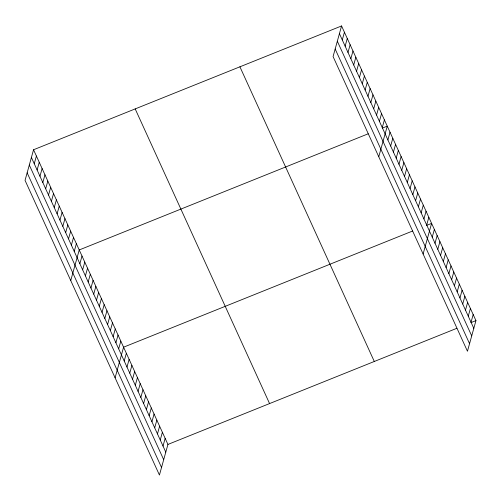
<?xml version="1.0" encoding="UTF-8"?>
<svg xmlns="http://www.w3.org/2000/svg" width="501" height="501" viewBox="0 0 501 501"><rect width="100%" height="100%" fill="white"/><g stroke="black" fill="none" stroke-linecap="round" stroke-linejoin="round"><path stroke-width="0.75" d="M33.542 149.761L25.05 180.379L159.437 475.048L167.929 444.431L33.542 149.761L341.563 25.952L475.95 320.621L467.458 351.239L333.071 56.569L341.563 25.952M34.256 163.733L36.398 156.024M37.112 169.996L39.253 162.286M39.967 176.258L42.109 168.549M42.823 182.521L44.965 174.805M45.679 188.783L47.82 181.068M48.534 195.046L50.676 187.33M51.39 201.308L53.532 193.593M54.246 207.564L56.388 199.855M57.101 213.827L59.243 206.118M59.957 220.089L62.099 212.38M62.813 226.352L64.955 218.643M65.669 232.614L67.81 224.899M68.524 238.877L70.666 231.161M71.38 245.139L73.522 237.424M74.236 251.396L76.377 243.686M70.741 280.566L79.233 249.949L368.197 133.798M79.866 263.739L82.001 256.024M82.64 269.814L84.775 262.104M85.408 275.894L87.55 268.179M88.182 281.969L90.318 274.26M90.95 288.05L93.092 280.335M93.725 294.125L95.86 286.415M96.499 300.205L98.634 292.49M99.267 306.28L101.409 298.571M102.041 312.361L104.177 304.646M104.809 318.436L106.951 310.726M107.583 324.51L109.719 316.801M110.352 330.591L112.493 322.882M113.126 336.666L115.268 328.957M115.9 342.747L118.036 335.031M118.668 348.821L120.81 341.112M115.086 377.804L123.578 347.187L412.542 231.042M124.21 360.977L126.352 353.268M126.985 367.058L129.126 359.342M129.759 373.132L131.895 365.423M132.527 379.213L134.669 371.498M135.301 385.288L137.437 377.579M138.069 391.369L140.211 383.653M140.844 397.443L142.979 389.734M143.618 403.524L145.753 395.809M146.386 409.599L148.528 401.89M149.16 415.673L151.296 407.964M151.928 421.754L154.07 414.045M154.703 427.829L156.838 420.12M157.471 433.91L159.612 426.194M160.245 439.984L162.387 432.275M163.019 446.065L165.155 438.35M342.283 39.923L344.419 32.214M345.139 46.186L347.274 38.477M347.995 52.448L350.13 44.739M350.85 58.711L352.986 51.002M353.706 64.973L355.842 57.258M356.562 71.236L358.697 63.521M359.417 77.498L361.553 69.783M362.273 83.755L364.409 76.046M365.129 90.017L367.264 82.308M367.985 96.28L370.12 88.571M370.84 102.542L372.976 94.833M373.696 108.805L375.831 101.096M376.552 115.067L378.687 107.352M379.407 121.33L381.543 113.614M382.263 127.592L384.399 119.877M378.762 156.757L387.254 126.139L382.313 128.124M387.887 139.929L390.028 132.214M390.661 146.004L392.797 138.295M393.429 152.085L395.571 144.369M396.203 158.159L398.339 150.45M398.978 164.24L401.113 156.525M401.746 170.315L403.887 162.606M404.52 176.396L406.655 168.68M407.288 182.47L409.43 174.761M410.062 188.551L412.198 180.836M412.837 194.626L414.972 186.917M415.605 200.707L417.746 192.991M418.379 206.781L420.514 199.072M421.147 212.862L423.289 205.147M423.921 218.937L426.057 211.228M426.689 225.012L428.831 217.302M423.113 254.001L431.605 223.377L426.664 225.369M432.238 237.167L434.373 229.458M435.006 243.248L437.148 235.533M437.78 249.323L439.916 241.614M440.548 255.404L442.69 247.688M443.322 261.478L445.464 253.769M446.097 267.559L448.232 259.844M448.865 273.634L451.006 265.925M451.639 279.715L453.774 271.999M454.407 285.789L456.549 278.08M457.181 291.87L459.317 284.155M459.956 297.945L462.091 290.236M462.724 304.026L464.865 296.31M465.498 310.1L467.633 302.391M468.266 316.175L470.408 308.466M471.04 322.256L473.176 314.54M167.929 444.431L456.893 328.28M471.009 322.606L475.95 320.621M339.428 33.661L473.808 328.33M337.33 41.226L471.717 335.889M335.169 49.01L469.556 343.68M239.916 66.808L374.303 361.478M135.189 108.905L269.576 403.574M31.4 157.471L165.787 452.14M29.308 165.029L163.695 459.699M27.148 172.82L161.535 467.489"/></g></svg>
